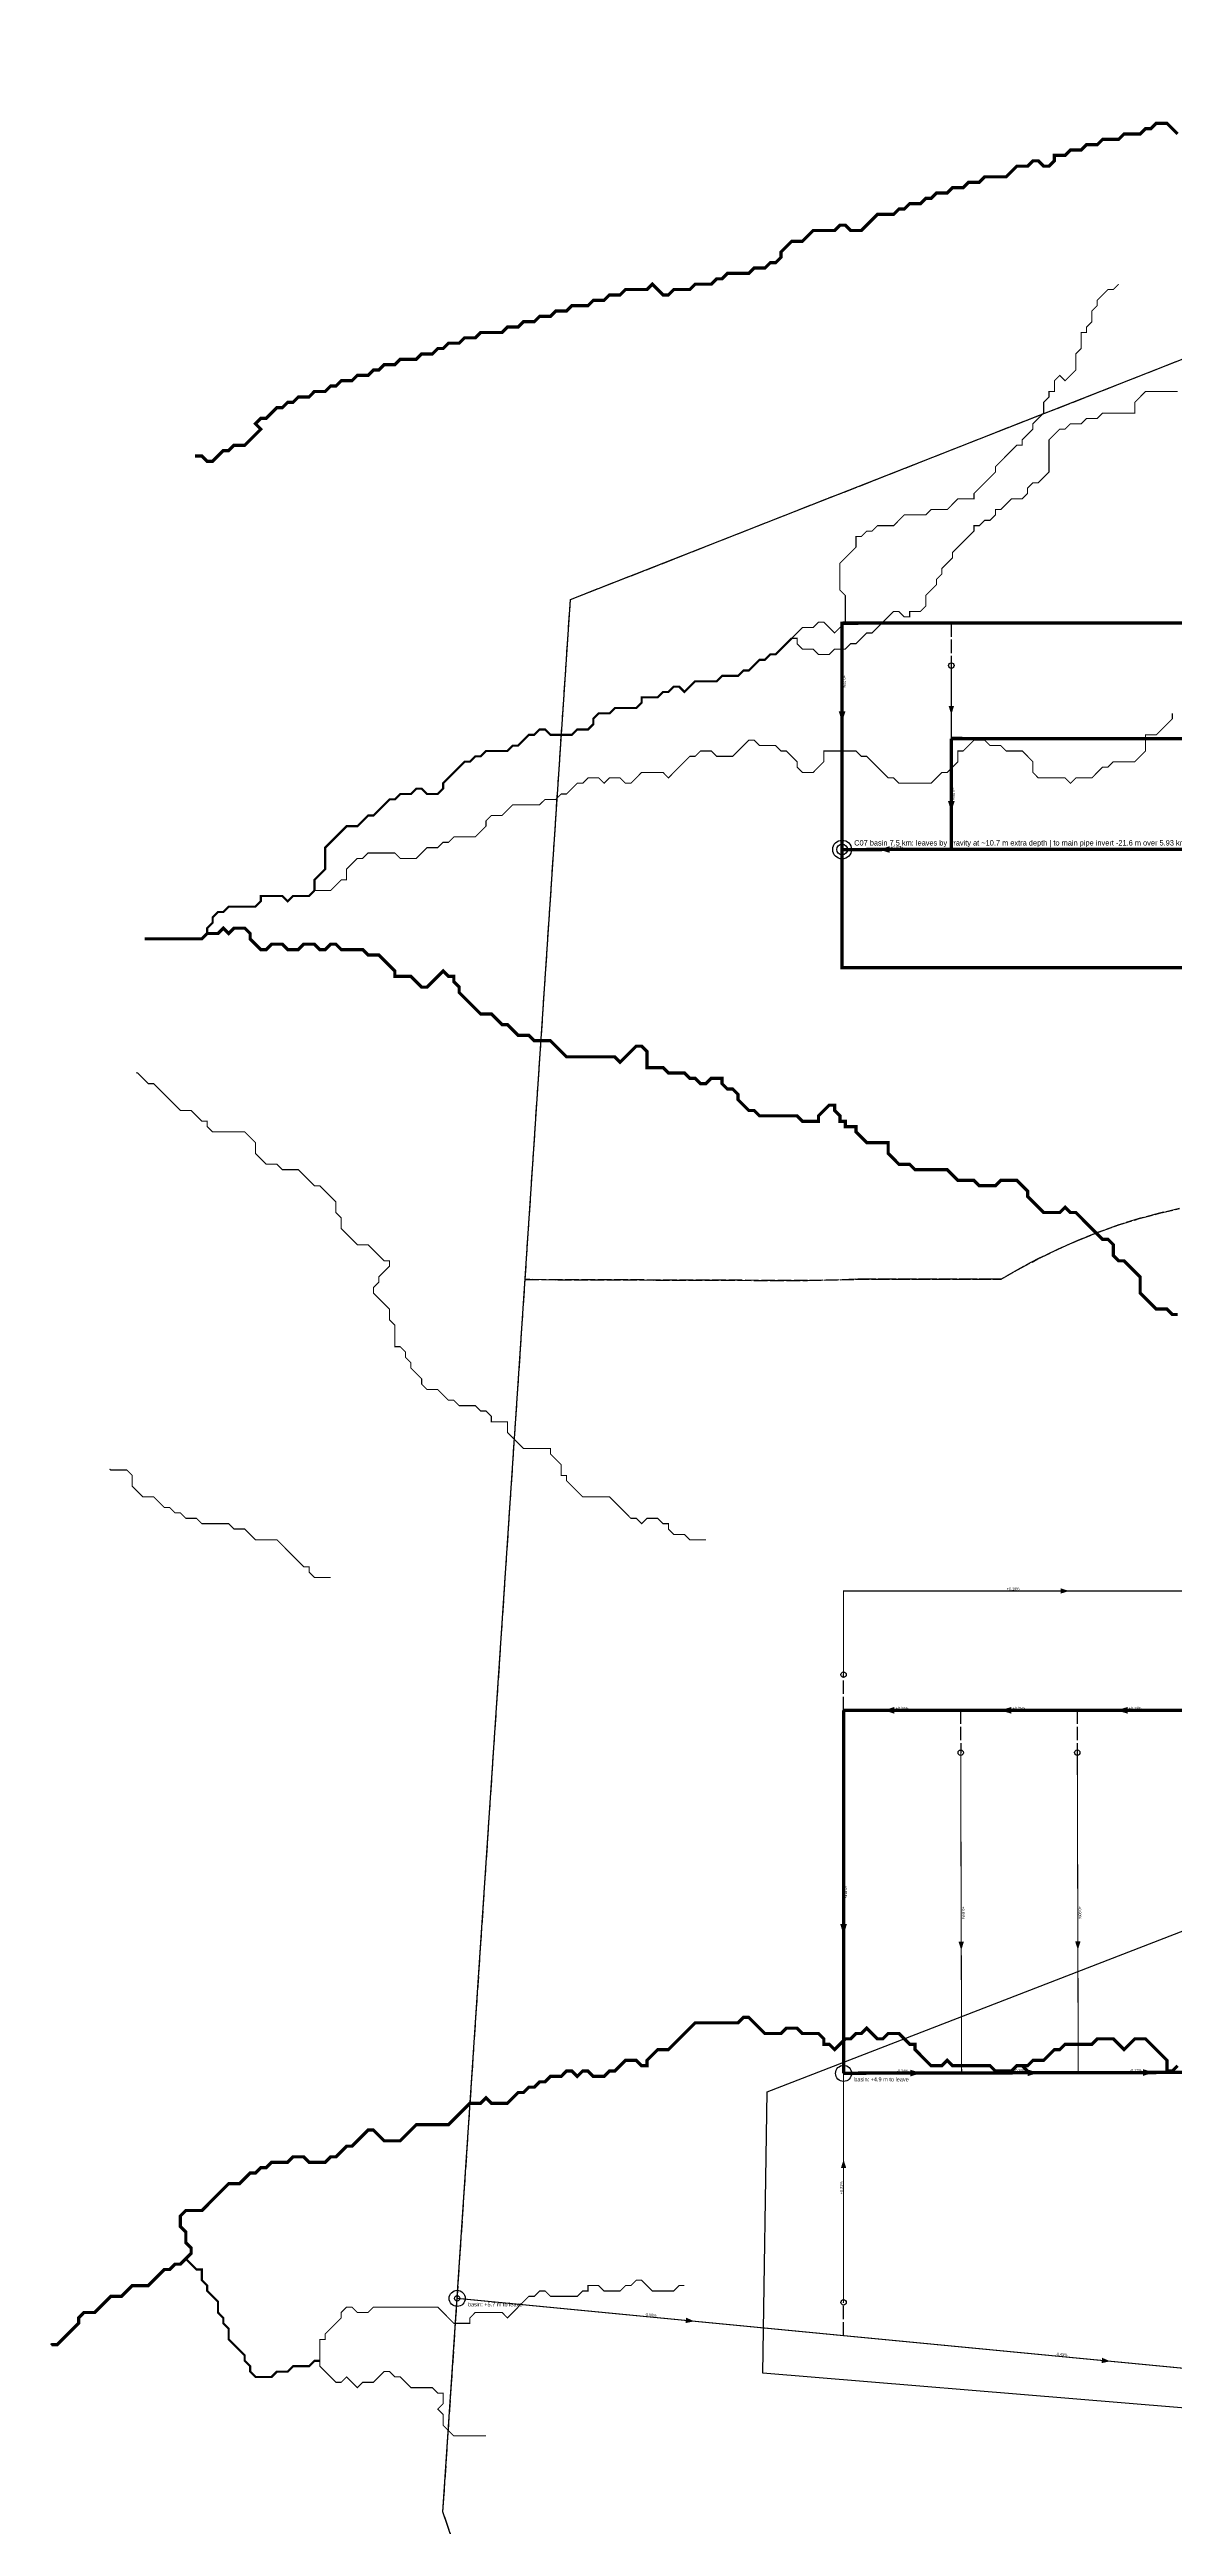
# Model space of a CAD drawing. Header units: metres. Extents: x 442821 to 452274, y 2561971 to 2571293.
# Drawn here: x 442821 to 443661, y 2564912 to 2566759 of the extents above; entities that cross this region are included whole.
import ezdxf
from ezdxf.enums import TextEntityAlignment as Align

# ---------------------------------------------------------------- set-up
doc = ezdxf.new("R2010")
doc.units = ezdxf.units.M
doc.header["$LTSCALE"] = 8
doc.linetypes.add('DASHDOT', pattern=[3.556, 2.54, -0.508, 0, -0.508])
doc.linetypes.add('DASHED', pattern=[1.524, 1.27, -0.254])
for name, color, linetype in [('A_ARROWS', 7, 'Continuous'), ('A_BASINS', 1, 'Continuous'), ('A_BUILT_2006', 252, 'Continuous'), ('A_CATCHMENTS', 7, 'Continuous'), ('A_ENVELOPE', 3, 'Continuous'), ('A_GRADIENT', 8, 'Continuous'), ('A_HEAD_GAP', 8, 'Continuous'), ('A_HEADS', 8, 'Continuous'), ('A_OUTLET_LABEL', 7, 'Continuous'), ('A_OUTLETS', 7, 'Continuous'), ('A_STREAMS', 5, 'Continuous')]:
    doc.layers.add(name, color=color, linetype=linetype)

msp = doc.modelspace()

# ---------------------------------------------------------------- linework, layer by layer
at = {"layer": 'A_ARROWS', "color": 3}
for points in [[(443494.1, 2566263.2), (443492.1, 2566269.6), (443496.1, 2566269.6)], [(443412.6, 2566257.7), (443410.1, 2566265.7), (443415.1, 2566265.7)], [(443494.1, 2566190.8), (443491.6, 2566198.8), (443496.6, 2566198.8)], [(443440.2, 2566162.6), (443448.2, 2566165.1), (443448.2, 2566160.1)]]:
    msp.add_solid(points, dxfattribs=at)
at = {"layer": 'A_ARROWS', "color": 1}
for points in [[(443582, 2565609.7), (443575.6, 2565607.7), (443575.6, 2565611.7)], [(443443.6, 2565520.7), (443451.6, 2565523.2), (443451.6, 2565518.2)], [(443530.8, 2565520.7), (443538.8, 2565523.2), (443538.8, 2565518.2)], [(443617.6, 2565520.7), (443625.6, 2565523.2), (443625.6, 2565518.2)], [(443413.7, 2565353.3), (443411.2, 2565361.3), (443416.2, 2565361.3)], [(443501.5, 2565341.8), (443499.5, 2565348.2), (443503.5, 2565348.2)], [(443588.5, 2565342), (443586.5, 2565348.4), (443590.5, 2565348.4)], [(443645.2, 2565250.6), (443637.2, 2565248.1), (443637.2, 2565253.1)], [(443471.6, 2565250.2), (443463.6, 2565247.7), (443463.5, 2565252.7)], [(443559, 2565250.4), (443551, 2565247.9), (443551, 2565252.9)], [(443413.7, 2565185.7), (443415.7, 2565179.3), (443411.7, 2565179.3)], [(443302.4, 2565065.1), (443295.8, 2565063.8), (443296.2, 2565067.8)], [(443612.7, 2565035.3), (443606.2, 2565033.9), (443606.6, 2565037.9)]]:
    msp.add_solid(points, dxfattribs=at)
at = {"layer": 'A_BASINS', "color": 1}
for centre in [(443413.7, 2565250), (443125.4, 2565082.2)]:
    msp.add_circle(centre, 6, dxfattribs=at)
at = {"layer": 'A_BUILT_2006', "color": 252}
msp.add_lwpolyline([(444422.4, 2563343.7), (444425.8, 2563359.7), (444354.3, 2563402.3), (444079.1, 2562950.6), (443944.5, 2563054.6), (443895.5, 2563534.9), (443894.2, 2564981.6), (443353.4, 2565026.3), (443356.8, 2565236.3), (445139.7, 2565926.1), (445353.1, 2566067)], dxfattribs=at)
at = {"layer": 'A_CATCHMENTS', "color": 3, "linetype": 'DASHED'}
msp.add_lwpolyline([(443664.3, 2565894.8), (443649.4, 2565891.4), (443634.3, 2565887.4), (443619.2, 2565882.7), (443604, 2565877.3), (443588.9, 2565871.3), (443573.8, 2565864.6), (443558.7, 2565857.3), (443543.6, 2565849.3), (443531.2, 2565842.1), (443528.5, 2565842.1), (443525.1, 2565842.1), (443513.4, 2565842.1), (443510, 2565842.1), (443498.3, 2565842.1), (443494.9, 2565842.1), (443483.2, 2565842.1), (443479.8, 2565842.1), (443468.1, 2565842.1), (443464.7, 2565842.1), (443452.9, 2565842.1), (443449.6, 2565842.1), (443437.8, 2565842.1), (443434.5, 2565842.1), (443422.7, 2565842.1), (443386.9, 2565841.2), (443176.1, 2565841.9), (443209.9, 2566349), (444250.9, 2566757.8)], dxfattribs=at)
at = {"layer": 'A_CATCHMENTS', "color": 1, "linetype": 'DASHED'}
msp.add_lwpolyline([(443922.9, 2562555.5), (443114.8, 2564922.9), (443176.1, 2565841.9), (443386.9, 2565841.2), (443386.9, 2565841.2), (443422.7, 2565842.1), (443434.5, 2565842.1), (443437.8, 2565842.1), (443449.6, 2565842.1), (443452.9, 2565842.1), (443464.7, 2565842.1), (443468.1, 2565842.1), (443479.8, 2565842.1), (443483.2, 2565842.1), (443494.9, 2565842.1), (443498.3, 2565842.1), (443510, 2565842.1), (443513.4, 2565842.1), (443525.1, 2565842.1), (443528.5, 2565842.1), (443531.2, 2565842.1), (443543.6, 2565849.3), (443558.7, 2565857.3), (443573.8, 2565864.6), (443588.9, 2565871.3), (443604, 2565877.3), (443619.2, 2565882.7), (443634.3, 2565887.4), (443649.4, 2565891.4), (443664.3, 2565894.8)], dxfattribs=at)
at = {"layer": 'A_ENVELOPE', "color": 3}
msp.add_lwpolyline([(443922.9, 2562555.5), (443114.8, 2564922.9), (443209.9, 2566349), (444250.9, 2566757.8), (445002, 2567304.5)], dxfattribs=at)
at = {"layer": 'A_HEAD_GAP', "color": 8, "linetype": 'DASHED'}
for points in [[(443494.1, 2566331.5), (443494.1, 2566299.8)], [(443413.7, 2565520.7), (443413.7, 2565547.3)], [(443501, 2565520.7), (443501.1, 2565489.1)], [(443588, 2565520.7), (443588.1, 2565489.2)], [(443413.7, 2565054.4), (443413.7, 2565079.2)]]:
    msp.add_lwpolyline(points, dxfattribs=at)
at = {"layer": 'A_HEADS', "color": 3}
msp.add_circle((443494.1, 2566299.8), 2, dxfattribs=at)
at = {"layer": 'A_HEADS', "color": 1}
for centre in [(443413.7, 2565547.3), (443501.1, 2565489.1), (443588.1, 2565489.2), (443125.4, 2565082.2), (443413.7, 2565079.2)]:
    msp.add_circle(centre, 2, dxfattribs=at)
at = {"layer": 'A_OUTLETS', "color": 1}
for radius in [7, 4]:
    msp.add_circle((443412.6, 2566162.6), radius, dxfattribs=at)
at = {"layer": 'A_SECONDARY_HEADER', "color": 3, "linetype": 'DASHED', "const_width": 2.5}
for points in [[(444120.4, 2566376.5), (444046.1, 2566331.9), (443494.1, 2566331.5)], [(443494.1, 2566331.5), (443412.6, 2566331.4), (443412.6, 2566162.6)], [(444164, 2566300.3), (444062.3, 2566245.1), (443494.1, 2566245.4)], [(443494.1, 2566245.4), (443494.1, 2566162.7)], [(444220, 2566202.8), (444151.3, 2566163.2), (443494.1, 2566162.7)], [(444337.2, 2566180.7), (444163.4, 2566074.6), (443412.6, 2566074.6), (443412.6, 2566162.6)], [(443494.1, 2566162.7), (443412.6, 2566162.6)]]:
    msp.add_lwpolyline(points, dxfattribs=at)
at = {"layer": 'A_SECONDARY_HEADER', "color": 1, "linetype": 'DASHED', "const_width": 2.5}
for points in [[(443501, 2565520.7), (443413.7, 2565520.7)], [(443588, 2565520.7), (443501, 2565520.7)], [(443674.5, 2565520.7), (443588, 2565520.7)]]:
    msp.add_lwpolyline(points, dxfattribs=at)
at = {"layer": 'A_SECONDARY_HEADER', "color": 1, "const_width": 2.5}
msp.add_lwpolyline([(443413.7, 2565520.7), (443413.7, 2565250.1)], dxfattribs=at)
at = {"layer": 'A_SECONDARY_HEADER', "color": 1, "linetype": 'DASHDOT', "const_width": 2.5}
for points in [[(443413.7, 2565250.1), (443501.8, 2565250.3)], [(443501.8, 2565250.3), (443588.8, 2565250.5)], [(443588.8, 2565250.5), (443674.5, 2565250.7)]]:
    msp.add_lwpolyline(points, dxfattribs=at)
at = {"layer": 'A_SECONDARY_MAIN', "color": 1, "linetype": 'DASHDOT', "const_width": 0.8}
for points in [[(443125.4, 2565082.2), (443413.7, 2565054.4)], [(443413.7, 2565054.4), (443738.8, 2565023.2)]]:
    msp.add_lwpolyline(points, dxfattribs=at)
at = {"layer": 'A_SECONDARY_MAIN_BRANCH', "color": 3, "linetype": 'DASHED', "const_width": 0.8}
msp.add_lwpolyline([(443494.1, 2566299.8), (443494.1, 2566245.4)], dxfattribs=at)
at = {"layer": 'A_SECONDARY_MAIN_BRANCH', "color": 1, "linetype": 'DASHED', "const_width": 0.8}
for points in [[(443413.7, 2565547.3), (443413.7, 2565609.7), (443729, 2565609.7)], [(443413.7, 2565079.2), (443413.7, 2565250.1)]]:
    msp.add_lwpolyline(points, dxfattribs=at)
at = {"layer": 'A_SECONDARY_MAIN_BRANCH', "color": 1, "const_width": 0.8}
for points in [[(443501.1, 2565489.1), (443501.8, 2565250.3)], [(443588.1, 2565489.2), (443588.8, 2565250.5)]]:
    msp.add_lwpolyline(points, dxfattribs=at)
at = {"layer": 'A_STREAMS', "color": 5}
for points, const_width in [([(443663, 2566696.2), (443659, 2566700.2), (443655, 2566704.2), (443651, 2566704.2), (443647, 2566704.2), (443643, 2566700.2), (443639, 2566700.2), (443635, 2566696.2), (443631, 2566696.2), (443627, 2566696.2), (443623, 2566696.2), (443619, 2566692.2), (443615, 2566692.2), (443611, 2566692.2), (443607, 2566692.2), (443603, 2566688.2), (443599, 2566688.2), (443595, 2566688.2), (443591, 2566684.2), (443587, 2566684.2), (443583, 2566684.2), (443579, 2566680.2), (443575, 2566680.2), (443571, 2566680.2), (443571, 2566676.2), (443567, 2566672.2), (443563, 2566672.2), (443559, 2566676.2), (443555, 2566676.2), (443551, 2566672.2), (443547, 2566672.2), (443543, 2566672.2), (443539, 2566668.2), (443535, 2566664.2), (443531, 2566664.2), (443527, 2566664.2), (443523, 2566664.2), (443519, 2566664.2), (443515, 2566660.2), (443511, 2566660.2), (443507, 2566660.2), (443503, 2566656.2), (443499, 2566656.2), (443495, 2566656.2), (443491, 2566652.2), (443487, 2566652.2), (443483, 2566652.2), (443479, 2566648.2), (443475, 2566648.2), (443471, 2566644.2), (443467, 2566644.2), (443463, 2566644.2), (443459, 2566640.2), (443455, 2566640.2), (443451, 2566636.2), (443447, 2566636.2), (443443, 2566636.2), (443439, 2566636.2), (443435, 2566632.2), (443431, 2566628.2), (443427, 2566624.2), (443423, 2566624.2), (443419, 2566624.2), (443415, 2566628.2), (443411, 2566628.2), (443407, 2566624.2), (443403, 2566624.2), (443399, 2566624.2), (443395, 2566624.2), (443391, 2566624.2), (443387, 2566620.2), (443383, 2566616.2), (443379, 2566616.2), (443375, 2566616.2), (443371, 2566612.2), (443367, 2566608.2), (443367, 2566604.2), (443363, 2566600.2), (443359, 2566600.2), (443355, 2566596.2), (443351, 2566596.2), (443347, 2566596.2), (443343, 2566592.2), (443339, 2566592.2), (443335, 2566592.2), (443331, 2566592.2), (443327, 2566592.2), (443323, 2566588.2), (443319, 2566588.2), (443315, 2566584.2), (443311, 2566584.2), (443307, 2566584.2), (443303, 2566584.2), (443299, 2566580.2), (443295, 2566580.2), (443291, 2566580.2), (443287, 2566580.2), (443283, 2566576.2), (443279, 2566576.2), (443275, 2566580.2), (443271, 2566584.2), (443267, 2566580.2), (443263, 2566580.2), (443259, 2566580.2), (443255, 2566580.2), (443251, 2566580.2), (443247, 2566576.2), (443243, 2566576.2), (443239, 2566576.2), (443235, 2566572.2), (443231, 2566572.2), (443227, 2566572.2), (443223, 2566568.2), (443219, 2566568.2), (443215, 2566568.2), (443211, 2566568.2), (443207, 2566564.2), (443203, 2566564.2), (443199, 2566564.2), (443195, 2566560.2), (443191, 2566560.2), (443186.9, 2566560.2), (443182.9, 2566556.2), (443178.9, 2566556.2), (443174.9, 2566556.2), (443170.9, 2566552.2), (443166.9, 2566552.2), (443162.9, 2566552.2), (443158.9, 2566548.2), (443154.9, 2566548.2), (443150.9, 2566548.2), (443146.9, 2566548.2), (443142.9, 2566548.2), (443138.9, 2566544.2), (443134.9, 2566544.2), (443130.9, 2566544.2), (443126.9, 2566540.2), (443122.9, 2566540.2), (443118.9, 2566540.2), (443114.9, 2566536.2), (443110.9, 2566536.2), (443106.9, 2566532.2), (443102.9, 2566532.2), (443098.9, 2566532.2), (443094.9, 2566528.2), (443090.9, 2566528.2), (443086.9, 2566528.2), (443082.9, 2566528.2), (443078.9, 2566524.2), (443074.9, 2566524.2), (443070.9, 2566524.2), (443066.9, 2566520.2), (443062.9, 2566520.2), (443058.9, 2566516.2), (443054.9, 2566516.2), (443050.9, 2566516.2), (443046.9, 2566512.2), (443042.9, 2566512.2), (443038.9, 2566512.2), (443034.9, 2566508.2), (443030.9, 2566508.2), (443026.9, 2566504.2), (443022.9, 2566504.2), (443018.9, 2566504.2), (443014.9, 2566500.1), (443010.9, 2566500.1), (443006.9, 2566500.1), (443002.9, 2566496.1), (442998.9, 2566496.1), (442994.9, 2566492.1), (442990.9, 2566492.1), (442986.9, 2566488.1), (442982.9, 2566484.1), (442978.9, 2566484.1), (442974.9, 2566480.1), (442978.9, 2566476.1), (442974.9, 2566472.1), (442970.9, 2566468.1), (442966.9, 2566464.1), (442962.9, 2566464.1), (442958.9, 2566464.1), (442954.9, 2566460.1), (442950.9, 2566460.1), (442946.9, 2566456.1), (442942.9, 2566452.1), (442938.9, 2566452.1), (442934.9, 2566456.1), (442930.9, 2566456.1), (442929.9, 2566456.1)], 2.4), ([(443619, 2566584.2), (443615, 2566580.2), (443611, 2566580.2), (443607, 2566576.2), (443603, 2566572.2), (443603, 2566568.2), (443599, 2566564.2), (443599, 2566560.2), (443599, 2566556.2), (443595, 2566552.2), (443595, 2566548.2), (443591, 2566548.2), (443591, 2566544.2), (443591, 2566540.2), (443591, 2566536.2), (443587, 2566532.2), (443587, 2566528.2), (443587, 2566524.2), (443587, 2566520.2), (443583, 2566516.2), (443579, 2566512.2), (443575, 2566516.2), (443571, 2566512.2), (443571, 2566508.2), (443571, 2566504.2), (443567, 2566504.2), (443567, 2566500.1), (443563, 2566496.1), (443563, 2566492.1), (443563, 2566488.1), (443559, 2566484.1), (443555, 2566480.1), (443555, 2566476.1), (443551, 2566472.1), (443547, 2566468.1), (443547, 2566464.1), (443543, 2566464.1), (443539, 2566460.1), (443535, 2566456.1), (443531, 2566452.1), (443527, 2566448.1), (443527, 2566444.1), (443523, 2566440.1), (443519, 2566436.1), (443515, 2566432.1), (443511, 2566428.1), (443511, 2566424.1), (443507, 2566424.1), (443503, 2566424.1), (443499, 2566424.1), (443495, 2566420.1), (443491, 2566416.1), (443487, 2566416.1), (443483, 2566416.1), (443479, 2566416.1), (443475, 2566412.1), (443471, 2566412.1), (443467, 2566412.1), (443463, 2566412.1), (443459, 2566412.1), (443455, 2566408.1), (443451, 2566404.1), (443447, 2566404.1), (443443, 2566404.1), (443439, 2566404.1), (443435, 2566400.1), (443431, 2566400.1), (443427, 2566396.1), (443423, 2566396.1), (443423, 2566392.1), (443423, 2566388.1), (443419, 2566384.1), (443415, 2566380.1), (443411, 2566376.1), (443411, 2566372.1), (443411, 2566368.1), (443411, 2566364.1), (443411, 2566360.1), (443411, 2566356.1), (443415, 2566352.1), (443415, 2566348.1), (443415, 2566344.1), (443415, 2566340.1), (443415, 2566336.1), (443415, 2566332.1), (443411, 2566328.1), (443407, 2566324.1), (443403, 2566328.1), (443399, 2566332.1), (443395, 2566332.1), (443391, 2566328.1), (443387, 2566328.1), (443383, 2566328.1), (443379, 2566324.1), (443375, 2566320.1)], 0.8), ([(443663, 2566504.2), (443659, 2566504.2), (443655, 2566504.2), (443651, 2566504.2), (443647, 2566504.2), (443643, 2566504.2), (443639, 2566504.2), (443635, 2566500.1), (443631, 2566496.1), (443631, 2566492.1), (443631, 2566488.1), (443627, 2566488.1), (443623, 2566488.1), (443619, 2566488.1), (443615, 2566488.1), (443611, 2566488.1), (443607, 2566488.1), (443603, 2566484.1), (443599, 2566484.1), (443595, 2566484.1), (443591, 2566480.1), (443587, 2566480.1), (443583, 2566480.1), (443579, 2566476.1), (443575, 2566476.1), (443571, 2566472.1), (443567, 2566468.1), (443567, 2566464.1), (443567, 2566460.1), (443567, 2566456.1), (443567, 2566452.1), (443567, 2566448.1), (443567, 2566444.1), (443563, 2566440.1), (443559, 2566436.1), (443555, 2566436.1), (443551, 2566432.1), (443551, 2566428.1), (443547, 2566424.1), (443543, 2566424.1), (443539, 2566424.1), (443535, 2566420.1), (443531, 2566416.1), (443527, 2566416.1), (443527, 2566412.1), (443523, 2566408.1), (443519, 2566408.1), (443515, 2566404.1), (443511, 2566404.1), (443511, 2566400.1), (443507, 2566396.1), (443503, 2566392.1), (443499, 2566388.1), (443495, 2566384.1), (443495, 2566380.1), (443491, 2566376.1), (443487, 2566372.1), (443487, 2566368.1), (443483, 2566364.1), (443483, 2566360.1), (443479, 2566356.1), (443475, 2566352.1), (443475, 2566348.1), (443475, 2566344.1), (443471, 2566340.1), (443467, 2566340.1), (443463, 2566340.1), (443463, 2566336.1), (443459, 2566336.1), (443455, 2566340.1), (443451, 2566340.1), (443447, 2566336.1), (443443, 2566332.1), (443439, 2566328.1), (443435, 2566324.1), (443431, 2566324.1), (443427, 2566320.1), (443423, 2566316.1), (443419, 2566316.1), (443415, 2566312.1), (443411, 2566312.1), (443407, 2566312.1), (443403, 2566308.1), (443399, 2566308.1), (443395, 2566308.1), (443391, 2566312.1), (443387, 2566312.1), (443383, 2566312.1), (443379, 2566316.1), (443379, 2566320.1), (443375, 2566320.1)], 0.8), ([(443375, 2566320.1), (443371, 2566316.1), (443367, 2566312.1), (443363, 2566308.1), (443359, 2566308.1), (443355, 2566304.1), (443351, 2566304.1), (443347, 2566300.1), (443343, 2566296.1), (443339, 2566296.1), (443335, 2566292.1), (443331, 2566292.1), (443327, 2566292.1), (443323, 2566292.1), (443319, 2566288.1), (443315, 2566288.1), (443311, 2566288.1), (443307, 2566288.1), (443303, 2566288.1), (443299, 2566284.1), (443295, 2566280.1), (443291, 2566284.1), (443287, 2566284.1), (443283, 2566280.1), (443279, 2566280.1), (443275, 2566276.1), (443271, 2566276.1), (443267, 2566276.1), (443263, 2566276.1), (443263, 2566272.1), (443259, 2566268.1), (443255, 2566268.1), (443251, 2566268.1), (443247, 2566268.1), (443243, 2566268.1), (443239, 2566264.1), (443235, 2566264.1), (443231, 2566264.1), (443227, 2566260.1), (443227, 2566256.1), (443223, 2566252.1), (443219, 2566252.1), (443215, 2566252.1), (443211, 2566248.1), (443207, 2566248.1), (443203, 2566248.1), (443199, 2566248.1), (443195, 2566248.1), (443191, 2566252.1), (443186.9, 2566252.1), (443182.9, 2566248.1), (443178.9, 2566248.1), (443174.9, 2566244.1), (443170.9, 2566240.1), (443166.9, 2566240.1), (443162.9, 2566236.1), (443158.9, 2566236.1), (443154.9, 2566236.1), (443150.9, 2566236.1), (443146.9, 2566236.1), (443142.9, 2566232.1), (443138.9, 2566232.1), (443134.9, 2566228.1), (443130.9, 2566228.1), (443126.9, 2566224.1), (443122.9, 2566220.1), (443118.9, 2566216), (443114.9, 2566212), (443114.9, 2566208), (443110.9, 2566204), (443106.9, 2566204), (443102.9, 2566204), (443098.9, 2566208), (443094.9, 2566208), (443090.9, 2566204), (443086.9, 2566204), (443082.9, 2566204), (443078.9, 2566200), (443074.9, 2566200), (443070.9, 2566196), (443066.9, 2566192), (443062.9, 2566188), (443058.9, 2566188), (443054.9, 2566184), (443050.9, 2566180), (443046.9, 2566180), (443042.9, 2566180), (443038.9, 2566176), (443034.9, 2566172), (443030.9, 2566168), (443026.9, 2566164), (443026.9, 2566160), (443026.9, 2566156), (443026.9, 2566152), (443026.9, 2566148), (443022.9, 2566144), (443018.9, 2566140), (443018.9, 2566136), (443018.9, 2566132)], 1.6), ([(443659, 2566264.1), (443659, 2566260.1), (443655, 2566256.1), (443651, 2566252.1), (443647, 2566248.1), (443643, 2566248.1), (443639, 2566248.1), (443639, 2566244.1), (443639, 2566240.1), (443639, 2566236.1), (443635, 2566232.1), (443631, 2566228.1), (443627, 2566228.1), (443623, 2566228.1), (443619, 2566228.1), (443615, 2566228.1), (443611, 2566224.1), (443607, 2566224.1), (443603, 2566220.1), (443599, 2566216), (443595, 2566216), (443591, 2566216), (443587, 2566216), (443583, 2566212), (443579, 2566216), (443575, 2566216), (443571, 2566216), (443567, 2566216), (443563, 2566216), (443559, 2566216), (443555, 2566220.1), (443555, 2566224.1), (443555, 2566228.1), (443551, 2566232.1), (443547, 2566236.1), (443543, 2566236.1), (443539, 2566236.1), (443535, 2566236.1), (443531, 2566240.1), (443527, 2566240.1), (443523, 2566240.1), (443519, 2566244.1), (443515, 2566244.1), (443511, 2566244.1), (443507, 2566240.1), (443503, 2566236.1), (443499, 2566236.1), (443499, 2566232.1), (443499, 2566228.1), (443495, 2566224.1), (443491, 2566220.1), (443487, 2566220.1), (443483, 2566216), (443479, 2566212), (443475, 2566212), (443471, 2566212), (443467, 2566212), (443463, 2566212), (443459, 2566212), (443455, 2566212), (443451, 2566216), (443447, 2566216), (443443, 2566220.1), (443439, 2566224.1), (443435, 2566228.1), (443431, 2566232.1), (443427, 2566232.1), (443423, 2566236.1), (443419, 2566236.1), (443415, 2566236.1), (443411, 2566236.1), (443407, 2566236.1), (443403, 2566236.1), (443399, 2566236.1), (443399, 2566232.1), (443399, 2566228.1), (443395, 2566224.1), (443391, 2566220.1), (443387, 2566220.1), (443383, 2566220.1), (443379, 2566224.1), (443379, 2566228.1), (443375, 2566232.1), (443371, 2566236.1), (443367, 2566236.1), (443363, 2566240.1), (443359, 2566240.1), (443355, 2566240.1), (443351, 2566240.1), (443347, 2566244.1), (443343, 2566244.1), (443339, 2566240.1), (443335, 2566236.1), (443331, 2566232.1), (443327, 2566232.1), (443323, 2566232.1), (443319, 2566232.1), (443315, 2566236.1), (443311, 2566236.1), (443307, 2566236.1), (443303, 2566232.1), (443299, 2566232.1), (443295, 2566228.1), (443291, 2566224.1), (443287, 2566220.1), (443283, 2566216), (443279, 2566220.1), (443275, 2566220.1), (443271, 2566220.1), (443267, 2566220.1), (443263, 2566220.1), (443259, 2566216), (443255, 2566212), (443251, 2566212), (443247, 2566216), (443243, 2566216), (443239, 2566216), (443235, 2566212), (443231, 2566216), (443227, 2566216), (443223, 2566216), (443219, 2566212), (443215, 2566212), (443211, 2566208), (443207, 2566204), (443203, 2566204), (443199, 2566200), (443195, 2566200), (443191, 2566200), (443186.9, 2566196), (443182.9, 2566196), (443178.9, 2566196), (443174.9, 2566196), (443170.9, 2566196), (443166.9, 2566196), (443162.9, 2566192), (443158.9, 2566188), (443154.9, 2566188), (443150.9, 2566188), (443146.9, 2566184), (443146.9, 2566180), (443142.9, 2566176), (443138.9, 2566172), (443134.9, 2566172), (443130.9, 2566172), (443126.9, 2566172), (443122.9, 2566172), (443118.9, 2566168), (443114.9, 2566168), (443110.9, 2566164), (443106.9, 2566164), (443102.9, 2566164), (443098.9, 2566160), (443094.9, 2566156), (443090.9, 2566156), (443086.9, 2566156), (443082.9, 2566156), (443078.9, 2566160), (443074.9, 2566160), (443070.9, 2566160), (443066.9, 2566160), (443062.9, 2566160), (443058.9, 2566160), (443054.9, 2566156), (443050.9, 2566156), (443046.9, 2566152), (443042.9, 2566148), (443042.9, 2566144), (443042.9, 2566140), (443038.9, 2566140), (443034.9, 2566136), (443030.9, 2566132), (443026.9, 2566132), (443022.9, 2566132), (443018.9, 2566132)], 0.8), ([(443018.9, 2566132), (443014.9, 2566128), (443010.9, 2566128), (443006.9, 2566128), (443002.9, 2566128), (442998.9, 2566124), (442994.9, 2566128), (442990.9, 2566128), (442986.9, 2566128), (442982.9, 2566128), (442978.9, 2566128), (442978.9, 2566124), (442974.9, 2566120), (442970.9, 2566120), (442966.9, 2566120), (442962.9, 2566120), (442958.9, 2566120), (442954.9, 2566120), (442950.9, 2566116), (442946.9, 2566116), (442942.9, 2566112), (442942.9, 2566108), (442938.9, 2566104), (442938.9, 2566100)], 1.6), ([(443663, 2565815.9), (443659, 2565815.9), (443655, 2565819.9), (443651, 2565819.9), (443647, 2565819.9), (443643, 2565823.9), (443639, 2565827.9), (443635, 2565831.9), (443635, 2565835.9), (443635, 2565839.9), (443635, 2565843.9), (443631, 2565847.9), (443627, 2565851.9), (443623, 2565855.9), (443619, 2565855.9), (443615, 2565859.9), (443615, 2565863.9), (443615, 2565867.9), (443611, 2565871.9), (443607, 2565871.9), (443603, 2565875.9), (443599, 2565879.9), (443595, 2565883.9), (443591, 2565887.9), (443587, 2565891.9), (443583, 2565891.9), (443579, 2565895.9), (443575, 2565891.9), (443571, 2565891.9), (443567, 2565891.9), (443563, 2565891.9), (443559, 2565895.9), (443555, 2565899.9), (443551, 2565903.9), (443551, 2565907.9), (443547, 2565911.9), (443543, 2565915.9), (443539, 2565915.9), (443535, 2565915.9), (443531, 2565915.9), (443527, 2565911.9), (443523, 2565911.9), (443519, 2565911.9), (443515, 2565911.9), (443511, 2565915.9), (443507, 2565915.9), (443503, 2565915.9), (443499, 2565915.9), (443495, 2565919.9), (443491, 2565923.9), (443487, 2565923.9), (443483, 2565923.9), (443479, 2565923.9), (443475, 2565923.9), (443471, 2565923.9), (443467, 2565923.9), (443463, 2565927.9), (443459, 2565927.9), (443455, 2565927.9), (443451, 2565932), (443447, 2565936), (443447, 2565940), (443447, 2565944), (443443, 2565944), (443439, 2565944), (443435, 2565944), (443431, 2565944), (443427, 2565948), (443423, 2565952), (443423, 2565956), (443419, 2565956), (443415, 2565956), (443415, 2565960), (443411, 2565960), (443411, 2565964), (443407, 2565968), (443407, 2565972), (443403, 2565972), (443399, 2565968), (443395, 2565964), (443395, 2565960), (443391, 2565960), (443387, 2565960), (443383, 2565960), (443379, 2565964), (443375, 2565964), (443371, 2565964), (443367, 2565964), (443363, 2565964), (443359, 2565964), (443355, 2565964), (443351, 2565964), (443347, 2565968), (443343, 2565968), (443339, 2565972), (443335, 2565976), (443335, 2565980), (443331, 2565984), (443327, 2565984), (443323, 2565988), (443323, 2565992), (443319, 2565992), (443315, 2565992), (443311, 2565988), (443307, 2565988), (443303, 2565992), (443299, 2565992), (443295, 2565996), (443291, 2565996), (443287, 2565996), (443283, 2565996), (443279, 2566000), (443275, 2566000), (443271, 2566000), (443267, 2566000), (443267, 2566004), (443267, 2566008), (443267, 2566012), (443263, 2566016), (443259, 2566016), (443255, 2566012), (443251, 2566008), (443247, 2566004), (443243, 2566008), (443239, 2566008), (443235, 2566008), (443231, 2566008), (443227, 2566008), (443223, 2566008), (443219, 2566008), (443215, 2566008), (443211, 2566008), (443207, 2566008), (443203, 2566012), (443199, 2566016), (443195, 2566020), (443191, 2566020), (443186.9, 2566020), (443182.9, 2566020), (443178.9, 2566024), (443174.9, 2566024), (443170.9, 2566024), (443166.9, 2566028), (443162.9, 2566032), (443158.9, 2566032), (443154.9, 2566036), (443150.9, 2566040), (443146.9, 2566040), (443142.9, 2566040), (443138.9, 2566044), (443134.9, 2566048), (443130.9, 2566052), (443126.9, 2566056), (443126.9, 2566060), (443122.9, 2566064), (443122.9, 2566068), (443118.9, 2566068), (443114.9, 2566072), (443110.9, 2566068), (443106.9, 2566064), (443102.9, 2566060), (443098.9, 2566060), (443094.9, 2566064), (443090.9, 2566068), (443086.9, 2566068), (443082.9, 2566068), (443078.9, 2566068), (443078.9, 2566072), (443074.9, 2566076), (443070.9, 2566080), (443066.9, 2566084), (443062.9, 2566084), (443058.9, 2566084), (443054.9, 2566088), (443050.9, 2566088), (443046.9, 2566088), (443042.9, 2566088), (443038.9, 2566088), (443034.9, 2566092), (443030.9, 2566092), (443026.9, 2566088), (443022.9, 2566088), (443018.9, 2566092), (443014.9, 2566092), (443010.9, 2566092), (443006.9, 2566088), (443002.9, 2566088), (442998.9, 2566088), (442994.9, 2566092), (442990.9, 2566092), (442986.9, 2566092), (442982.9, 2566088), (442978.9, 2566088), (442974.9, 2566092), (442970.9, 2566096), (442970.9, 2566100), (442966.9, 2566104), (442962.9, 2566104), (442958.9, 2566104), (442954.9, 2566100), (442950.9, 2566104), (442946.9, 2566100), (442942.9, 2566100), (442938.9, 2566100)], 2.4), ([(442938.9, 2566100), (442934.9, 2566096), (442930.9, 2566096), (442926.9, 2566096), (442922.9, 2566096), (442918.9, 2566096), (442914.9, 2566096), (442910.9, 2566096), (442906.9, 2566096), (442902.9, 2566096), (442898.9, 2566096), (442894.9, 2566096), (442892.3, 2566096)], 2.4), ([(443311, 2565647.9), (443307, 2565647.9), (443303, 2565647.9), (443299, 2565647.9), (443295, 2565651.9), (443291, 2565651.9), (443287, 2565651.9), (443283, 2565655.9), (443283, 2565659.9), (443279, 2565659.9), (443275, 2565663.9), (443271, 2565663.9), (443267, 2565663.9), (443263, 2565659.9), (443259, 2565663.9), (443255, 2565663.9), (443251, 2565667.9), (443247, 2565671.9), (443243, 2565675.9), (443239, 2565679.9), (443235, 2565679.9), (443231, 2565679.9), (443227, 2565679.9), (443223, 2565679.9), (443219, 2565679.9), (443215, 2565683.9), (443211, 2565687.9), (443207, 2565691.9), (443207, 2565695.9), (443203, 2565695.9), (443203, 2565699.9), (443203, 2565703.9), (443199, 2565707.9), (443195, 2565711.9), (443195, 2565715.9), (443191, 2565715.9), (443186.9, 2565715.9), (443182.9, 2565715.9), (443178.9, 2565715.9), (443174.9, 2565715.9), (443170.9, 2565719.9), (443166.9, 2565723.9), (443162.9, 2565727.9), (443162.9, 2565731.9), (443162.9, 2565735.9), (443158.9, 2565735.9), (443154.9, 2565735.9), (443150.9, 2565735.9), (443150.9, 2565739.9), (443146.9, 2565743.9), (443142.9, 2565743.9), (443138.9, 2565747.9), (443134.9, 2565747.9), (443130.9, 2565747.9), (443126.9, 2565747.9), (443122.9, 2565751.9), (443118.9, 2565751.9), (443114.9, 2565755.9), (443110.9, 2565759.9), (443106.9, 2565759.9), (443102.9, 2565759.9), (443098.9, 2565763.9), (443098.9, 2565767.9), (443094.9, 2565771.9), (443090.9, 2565775.9), (443090.9, 2565779.9), (443086.9, 2565783.9), (443086.9, 2565787.9), (443082.9, 2565791.9), (443078.9, 2565791.9), (443078.9, 2565795.9), (443078.9, 2565799.9), (443078.9, 2565803.9), (443078.9, 2565807.9), (443074.9, 2565811.9), (443074.9, 2565815.9), (443074.9, 2565819.9), (443070.9, 2565823.9), (443066.9, 2565827.9), (443062.9, 2565831.9), (443062.9, 2565835.9), (443066.9, 2565839.9), (443066.9, 2565843.9), (443070.9, 2565847.9), (443074.9, 2565851.9), (443074.9, 2565855.9), (443070.9, 2565855.9), (443066.9, 2565859.9), (443062.9, 2565863.9), (443058.9, 2565867.9), (443054.9, 2565867.9), (443050.9, 2565867.9), (443046.9, 2565871.9), (443042.9, 2565875.9), (443038.9, 2565879.9), (443038.9, 2565883.9), (443038.9, 2565887.9), (443034.9, 2565891.9), (443034.9, 2565895.9), (443034.9, 2565899.9), (443030.9, 2565903.9), (443026.9, 2565907.9), (443022.9, 2565911.9), (443018.9, 2565911.9), (443014.9, 2565915.9), (443010.9, 2565919.9), (443006.9, 2565923.9), (443002.9, 2565923.9), (442998.9, 2565923.9), (442994.9, 2565923.9), (442990.9, 2565927.9), (442986.9, 2565927.9), (442982.9, 2565927.9), (442978.9, 2565932), (442974.9, 2565936), (442974.9, 2565940), (442974.9, 2565944), (442970.9, 2565948), (442966.9, 2565952), (442962.9, 2565952), (442958.9, 2565952), (442954.9, 2565952), (442950.9, 2565952), (442946.9, 2565952), (442942.9, 2565952), (442938.9, 2565956), (442938.9, 2565960), (442934.9, 2565960), (442930.9, 2565964), (442926.9, 2565968), (442922.9, 2565968), (442918.9, 2565968), (442914.9, 2565972), (442910.9, 2565976), (442906.9, 2565980), (442902.9, 2565984), (442898.9, 2565988), (442894.9, 2565988), (442890.9, 2565992), (442886.9, 2565996), (442885.7, 2565996)], 0.8), ([(443030.9, 2565619.8), (443026.9, 2565619.8), (443022.9, 2565619.8), (443018.9, 2565619.8), (443014.9, 2565623.8), (443014.9, 2565627.8), (443010.9, 2565627.8), (443006.9, 2565631.8), (443002.9, 2565635.8), (442998.9, 2565639.8), (442994.9, 2565643.9), (442990.9, 2565647.9), (442986.9, 2565647.9), (442982.9, 2565647.9), (442978.9, 2565647.9), (442974.9, 2565647.9), (442970.9, 2565651.9), (442966.9, 2565655.9), (442962.9, 2565655.9), (442958.9, 2565655.9), (442954.9, 2565659.9), (442950.9, 2565659.9), (442946.9, 2565659.9), (442942.9, 2565659.9), (442938.9, 2565659.9), (442934.9, 2565659.9), (442930.9, 2565663.9), (442926.9, 2565663.9), (442922.9, 2565663.9), (442918.9, 2565667.9), (442914.9, 2565667.9), (442910.9, 2565671.9), (442906.9, 2565671.9), (442902.9, 2565675.9), (442898.9, 2565679.9), (442894.9, 2565679.9), (442890.9, 2565679.9), (442886.9, 2565683.9), (442882.9, 2565687.9), (442882.9, 2565691.9), (442882.9, 2565695.9), (442878.9, 2565699.9), (442874.9, 2565699.9), (442870.9, 2565699.9), (442866.9, 2565699.9), (442866, 2565700.8)], 0.8), ([(443547, 2565255.7), (443543, 2565255.7), (443539, 2565251.7), (443535, 2565251.7), (443531, 2565251.7), (443527, 2565251.7), (443523, 2565255.7), (443519, 2565255.7), (443515, 2565255.7), (443511, 2565255.7), (443507, 2565255.7), (443503, 2565255.7), (443499, 2565255.7), (443495, 2565255.7), (443491, 2565259.7), (443487, 2565255.7), (443483, 2565255.7), (443479, 2565255.7), (443475, 2565259.7), (443471, 2565263.7), (443467, 2565267.7), (443467, 2565271.7), (443463, 2565271.7), (443459, 2565275.7), (443455, 2565279.7), (443451, 2565279.7), (443447, 2565279.7), (443443, 2565275.7), (443439, 2565275.7), (443435, 2565279.7), (443431, 2565283.7), (443427, 2565279.7), (443423, 2565279.7), (443419, 2565275.7), (443415, 2565275.7), (443411, 2565271.7), (443407, 2565267.7), (443403, 2565271.7), (443399, 2565271.7), (443399, 2565275.7), (443395, 2565279.7), (443391, 2565279.7), (443387, 2565279.7), (443383, 2565279.7), (443379, 2565283.7), (443375, 2565283.7), (443371, 2565283.7), (443367, 2565279.7), (443363, 2565279.7), (443359, 2565279.7), (443355, 2565279.7), (443351, 2565283.7), (443347, 2565287.7), (443343, 2565291.7), (443339, 2565291.7), (443335, 2565287.7), (443331, 2565287.7), (443327, 2565287.7), (443323, 2565287.7), (443319, 2565287.7), (443315, 2565287.7), (443311, 2565287.7), (443307, 2565287.7), (443303, 2565287.7), (443299, 2565283.7), (443295, 2565279.7), (443291, 2565275.7), (443287, 2565271.7), (443283, 2565267.7), (443279, 2565267.7), (443275, 2565267.7), (443271, 2565263.7), (443267, 2565259.7), (443267, 2565255.7), (443263, 2565255.7), (443259, 2565259.7), (443255, 2565259.7), (443251, 2565259.7), (443247, 2565255.7), (443243, 2565251.7), (443239, 2565251.7), (443235, 2565247.7), (443231, 2565247.7), (443227, 2565247.7), (443223, 2565251.7), (443219, 2565251.7), (443215, 2565247.7), (443211, 2565251.7), (443207, 2565251.7), (443203, 2565247.7), (443199, 2565247.7), (443195, 2565247.7), (443191, 2565243.7), (443186.9, 2565243.7), (443182.9, 2565239.7), (443178.9, 2565239.7), (443174.9, 2565235.7), (443170.9, 2565235.7), (443166.9, 2565231.7), (443162.9, 2565227.7), (443158.9, 2565227.7), (443154.9, 2565227.7), (443150.9, 2565227.7), (443146.9, 2565231.7), (443142.9, 2565227.7), (443138.9, 2565227.7), (443134.9, 2565227.7), (443130.9, 2565223.7), (443126.9, 2565219.7), (443122.9, 2565215.7), (443118.9, 2565211.7), (443114.9, 2565211.7), (443110.9, 2565211.7), (443106.9, 2565211.7), (443102.9, 2565211.7), (443098.9, 2565211.7), (443094.9, 2565211.7), (443090.9, 2565207.7), (443086.9, 2565203.7), (443082.9, 2565199.7), (443078.9, 2565199.7), (443074.9, 2565199.7), (443070.9, 2565199.7), (443066.9, 2565203.7), (443062.9, 2565207.7), (443058.9, 2565207.7), (443054.9, 2565203.7), (443050.9, 2565199.7), (443046.9, 2565195.7), (443042.9, 2565195.7), (443038.9, 2565191.7), (443034.9, 2565187.7), (443030.9, 2565187.7), (443026.9, 2565183.7), (443022.9, 2565183.7), (443018.9, 2565183.7), (443014.9, 2565183.7), (443010.9, 2565187.7), (443006.9, 2565187.7), (443002.9, 2565187.7), (442998.9, 2565183.7), (442994.9, 2565183.7), (442990.9, 2565183.7), (442986.9, 2565183.7), (442982.9, 2565179.7), (442978.9, 2565179.7), (442974.9, 2565175.7), (442970.9, 2565175.7), (442966.9, 2565171.7), (442962.9, 2565167.7), (442958.9, 2565167.7), (442954.9, 2565167.7), (442950.9, 2565163.7), (442946.9, 2565159.7), (442942.9, 2565155.7), (442938.9, 2565151.7), (442934.9, 2565147.7), (442930.9, 2565147.7), (442926.9, 2565147.7), (442922.9, 2565147.7), (442918.9, 2565143.7), (442918.9, 2565139.7), (442918.9, 2565135.7), (442922.9, 2565131.7), (442922.9, 2565127.7), (442922.9, 2565123.7), (442926.9, 2565119.7), (442926.9, 2565115.7), (442922.9, 2565111.7)], 2.4), ([(443663, 2565255.7), (443659, 2565251.7), (443655, 2565251.7), (443655, 2565255.7), (443655, 2565259.7), (443651, 2565263.7), (443647, 2565267.7), (443643, 2565271.7), (443639, 2565275.7), (443635, 2565275.7), (443631, 2565275.7), (443627, 2565271.7), (443623, 2565267.7), (443619, 2565271.7), (443615, 2565275.7), (443611, 2565275.7), (443607, 2565275.7), (443603, 2565275.7), (443599, 2565271.7), (443595, 2565271.7), (443591, 2565271.7), (443587, 2565271.7), (443583, 2565271.7), (443579, 2565271.7), (443575, 2565267.7), (443571, 2565267.7), (443567, 2565263.7), (443563, 2565259.7), (443559, 2565259.7), (443555, 2565259.7), (443551, 2565255.7), (443547, 2565255.7)], 2.4), ([(443551, 2565251.7), (443547, 2565255.7)], 2.4), ([(442922.9, 2565111.7), (442918.9, 2565107.7), (442914.9, 2565107.7), (442910.9, 2565103.7), (442906.9, 2565103.7), (442902.9, 2565099.7), (442898.9, 2565095.7), (442894.9, 2565091.7), (442890.9, 2565091.7), (442886.9, 2565091.7), (442882.9, 2565091.7), (442878.9, 2565087.7), (442874.9, 2565083.7), (442870.9, 2565083.7), (442866.9, 2565083.7), (442862.9, 2565079.7), (442858.9, 2565075.7), (442854.9, 2565071.7), (442850.9, 2565071.7), (442846.9, 2565071.7), (442842.9, 2565067.6), (442842.9, 2565063.6), (442838.9, 2565059.6), (442834.9, 2565055.6), (442830.9, 2565051.6), (442826.9, 2565047.6), (442822.9, 2565047.6), (442822.4, 2565047.2)], 2.4), ([(443022.9, 2565035.6), (443018.9, 2565035.6), (443014.9, 2565031.6), (443010.9, 2565031.6), (443006.9, 2565031.6), (443002.9, 2565031.6), (442998.9, 2565027.6), (442994.9, 2565027.6), (442990.9, 2565027.6), (442986.9, 2565023.6), (442982.9, 2565023.6), (442978.9, 2565023.6), (442974.9, 2565023.6), (442970.9, 2565027.6), (442970.9, 2565031.6), (442966.9, 2565035.6), (442966.9, 2565039.6), (442962.9, 2565043.6), (442958.9, 2565047.6), (442954.9, 2565051.6), (442954.9, 2565055.6), (442954.9, 2565059.6), (442950.9, 2565063.6), (442950.9, 2565067.6), (442946.9, 2565071.7), (442946.9, 2565075.7), (442946.9, 2565079.7), (442942.9, 2565083.7), (442938.9, 2565087.7), (442938.9, 2565091.7), (442934.9, 2565095.7), (442934.9, 2565099.7), (442934.9, 2565103.7), (442930.9, 2565103.7), (442926.9, 2565107.7), (442922.9, 2565111.7)], 1.6), ([(443295, 2565091.7), (443291, 2565091.7), (443287, 2565087.7), (443283, 2565087.7), (443279, 2565087.7), (443275, 2565087.7), (443271, 2565087.7), (443267, 2565091.7), (443263, 2565095.7), (443259, 2565095.7), (443255, 2565091.7), (443251, 2565091.7), (443247, 2565087.7), (443243, 2565087.7), (443239, 2565087.7), (443235, 2565087.7), (443231, 2565091.7), (443227, 2565091.7), (443223, 2565091.7), (443223, 2565087.7), (443219, 2565087.7), (443215, 2565083.7), (443211, 2565083.7), (443207, 2565083.7), (443203, 2565083.7), (443199, 2565083.7), (443195, 2565083.7), (443191, 2565087.7), (443186.9, 2565087.7), (443182.9, 2565083.7), (443178.9, 2565083.7), (443174.9, 2565079.7), (443170.9, 2565075.7), (443166.9, 2565071.7), (443162.9, 2565067.6), (443158.9, 2565071.7), (443154.9, 2565071.7), (443150.9, 2565071.7), (443146.9, 2565071.7), (443142.9, 2565071.7), (443138.9, 2565071.7), (443134.9, 2565067.6), (443134.9, 2565063.6), (443130.9, 2565063.6), (443126.9, 2565063.6), (443122.9, 2565063.6), (443118.9, 2565067.6), (443114.9, 2565071.7), (443110.9, 2565075.7), (443106.9, 2565075.7), (443102.9, 2565075.7), (443098.9, 2565075.7), (443094.9, 2565075.7), (443090.9, 2565075.7), (443086.9, 2565075.7), (443082.9, 2565075.7), (443078.9, 2565075.7), (443074.9, 2565075.7), (443070.9, 2565075.7), (443066.9, 2565075.7), (443062.9, 2565075.7), (443058.9, 2565071.7), (443054.9, 2565071.7), (443050.9, 2565071.7), (443046.9, 2565075.7), (443042.9, 2565075.7), (443038.9, 2565071.7), (443038.9, 2565067.6), (443034.9, 2565063.6), (443030.9, 2565059.6), (443026.9, 2565055.6), (443026.9, 2565051.6), (443022.9, 2565051.6), (443022.9, 2565047.6), (443022.9, 2565043.6), (443022.9, 2565039.6), (443022.9, 2565035.6)], 0.8), ([(443146.9, 2564979.6), (443142.9, 2564979.6), (443138.9, 2564979.6), (443134.9, 2564979.6), (443130.9, 2564979.6), (443126.9, 2564979.6), (443122.9, 2564979.6), (443118.9, 2564983.6), (443114.9, 2564987.6), (443114.9, 2564991.6), (443114.9, 2564995.6), (443110.9, 2564999.6), (443114.9, 2565003.6), (443114.9, 2565007.6), (443114.9, 2565011.6), (443110.9, 2565011.6), (443106.9, 2565015.6), (443102.9, 2565015.6), (443098.9, 2565015.6), (443094.9, 2565015.6), (443090.9, 2565015.6), (443086.9, 2565019.6), (443082.9, 2565023.6), (443078.9, 2565023.6), (443074.9, 2565027.6), (443070.9, 2565027.6), (443066.9, 2565023.6), (443062.9, 2565019.6), (443058.9, 2565019.6), (443054.9, 2565019.6), (443050.9, 2565015.6), (443046.9, 2565019.6), (443042.9, 2565023.6), (443038.9, 2565019.6), (443034.9, 2565019.6), (443030.9, 2565023.6), (443026.9, 2565027.6), (443022.9, 2565031.6), (443022.9, 2565035.6)], 0.8)]:
    msp.add_lwpolyline(points, dxfattribs=dict(at, const_width=const_width))

# ---------------------------------------------------------------- texts
at = {"layer": 'A_BASINS', "color": 1}
for s, p in [('basin: +4.9 m to leave', (443421.7, 2565244)), ('basin: +5.7 m to leave', (443133.4, 2565076.2))]:
    msp.add_text(s, height=3, dxfattribs=at).set_placement(p)
at = {"layer": 'A_GRADIENT', "color": 3}
for s, rotation, p in [('+0.27%', -90, (443412.6, 2566287.8)), ('+0.08%', -90, (443494.1, 2566204.1)), ('+0.37%', 0.0436, (443453.4, 2566162.6))]:
    msp.add_text(s, height=2, rotation=rotation, dxfattribs=at).set_placement(p, align=Align.BOTTOM_CENTER)
at = {"layer": 'A_GRADIENT', "color": 1}
msp.add_text('+0.19%', height=2, dxfattribs=at).set_placement((443540.2, 2565609.7), align=Align.BOTTOM_CENTER)
for s, rotation, p in [('+0.34%', 360, (443457.3, 2565520.7)), ('+0.25%', 360, (443544.5, 2565520.7)), ('+0.13%', 360, (443631.2, 2565520.7)), ('+0.81%', -90, (443413.7, 2565385.4)), ('+0.84%', -89.8281, (443501.4, 2565369.7)), ('+0.80%', -89.8256, (443588.4, 2565369.9)), ('-0.38%', 0.1383, (443545.3, 2565250.4)), ('-0.17%', 0.1383, (443631.7, 2565250.6)), ('-0.24%', 0.1383, (443457.7, 2565250.2)), ('+0.31%', 90, (443413.7, 2565164.6)), ('-0.50%', -5.4908, (443269.6, 2565068.3)), ('-0.43%', -5.4908, (443576.2, 2565038.8))]:
    msp.add_text(s, height=2, rotation=rotation, dxfattribs=at).set_placement(p, align=Align.BOTTOM_CENTER)
at = {"layer": 'A_OUTLET_LABEL', "color": 1}
msp.add_text('C07 basin 7.5 km: leaves by gravity at ~10.7 m extra depth | to main pipe invert -21.6 m over 5.93 km | to STP +4.7 m over 2.97 km', height=4, dxfattribs=at).set_placement((443421.6, 2566165.6))

doc.saveas('drawing.dxf')
